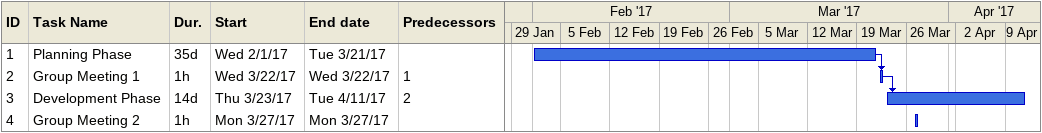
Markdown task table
| ID | Task | Duration | Start | Finish | Predecessors |
|---|---|---|---|---|---|
| 1 | Planning Phase | 35d | 2017-02-01 | 2017-03-21 |  |
| 2 | Group Meeting 1 | 1h | 2017-03-22 | 2017-03-22 | 1 |
| 3 | Development Phase | 14d | 2017-03-23 | 2017-04-11 | 2 |
| 4 | Group Meeting 2 | 1h | 2017-03-27 | 2017-03-27 |  |
